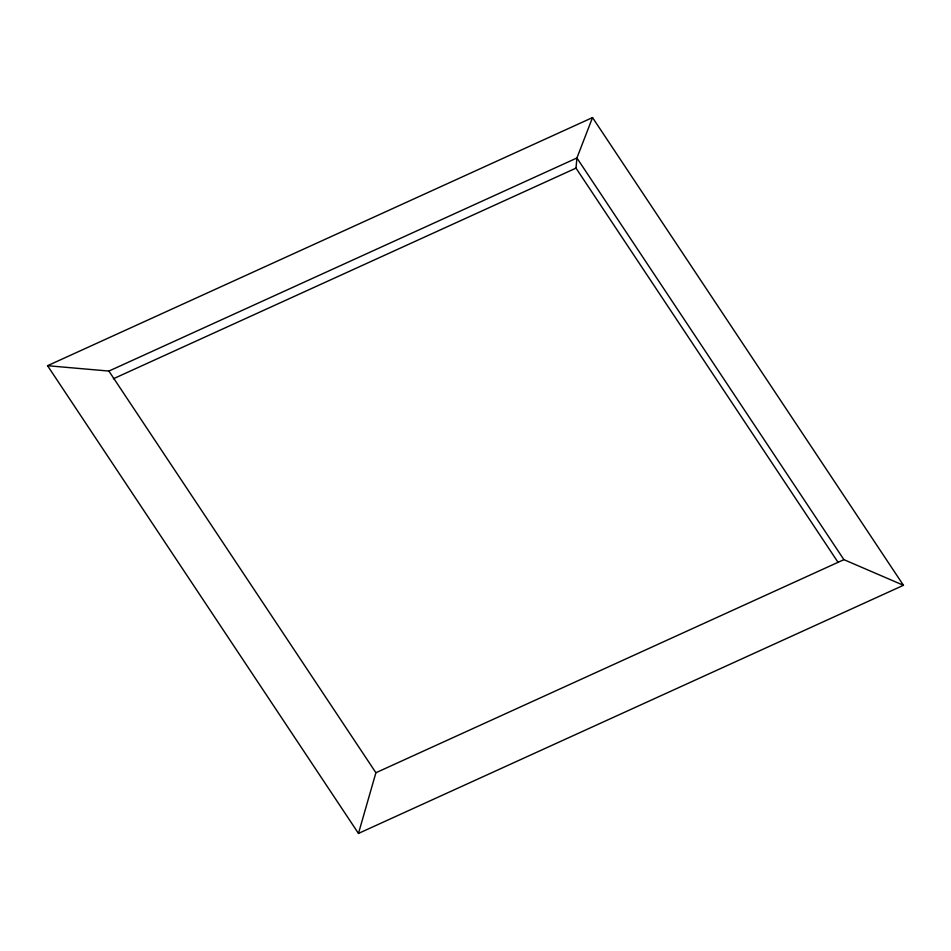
<?xml version="1.0" encoding="UTF-8"?>
<svg xmlns="http://www.w3.org/2000/svg" width="951" height="951" viewBox="0 0 951 951"><rect width="100%" height="100%" fill="white"/><g stroke="black" fill="none" stroke-linecap="round" stroke-linejoin="round"><path stroke-width="1.43" d="M838.081 562.374L576.009 168.125L576.912 157.985L592.532 117.579L903.45 585.293L358.468 833.421L47.55 365.707L592.532 117.579M358.468 833.421L375.907 772.735L843.906 559.652L903.45 585.293M47.55 365.707L108.901 371.068L576.912 157.985L843.906 559.652M113.383 378.76L576.009 168.125M108.901 371.068L375.907 772.735"/></g></svg>
